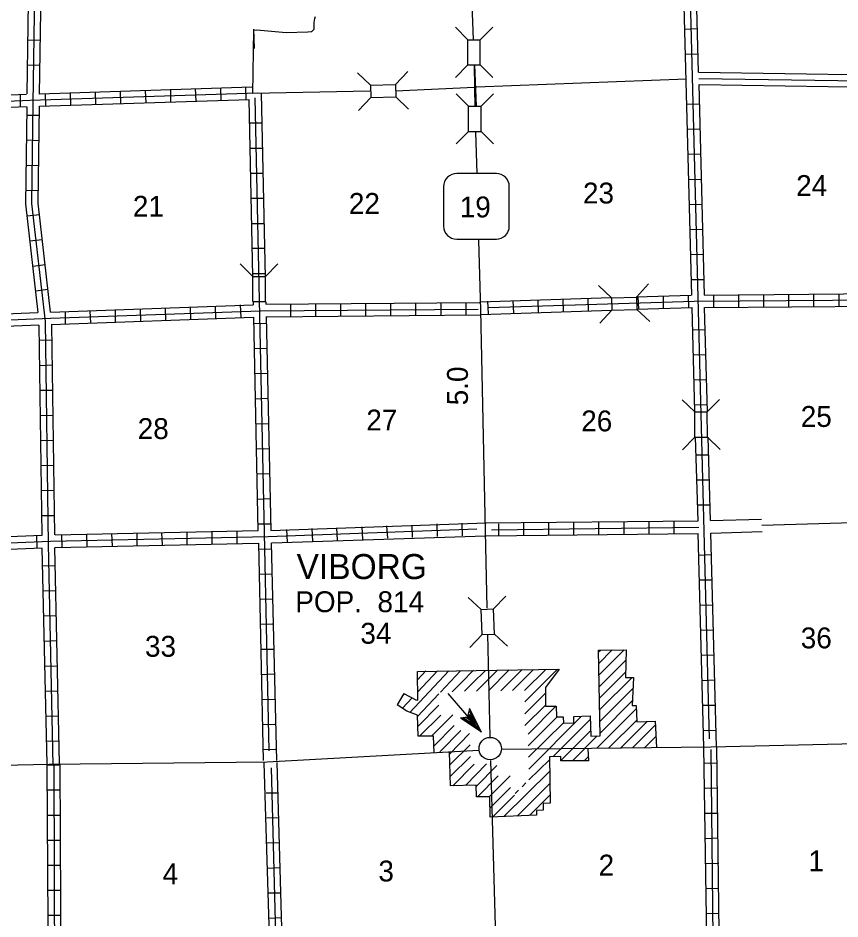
# Model space of a CAD drawing. Extents: x 1905634 to 2442717, y 15621036 to 16013782.
# Drawn here: x 2140820 to 2160508, y 15683367 to 15704936 of the extents above; entities that cross this region are included whole.
import ezdxf

# ---------------------------------------------------------------- set-up
doc = ezdxf.new("R2010")
doc.units = 0
for name, color, linetype in [('L10', 7, 'Continuous'), ('L11', 7, 'Continuous'), ('L13', 7, 'Continuous'), ('L14', 7, 'Continuous'), ('L16', 7, 'Continuous'), ('L18', 7, 'Continuous'), ('L28', 7, 'Continuous'), ('L3', 7, 'Continuous'), ('L4', 7, 'Continuous'), ('L8', 7, 'Continuous')]:
    doc.layers.add(name, color=color, linetype=linetype)

msp = doc.modelspace()

# ---------------------------------------------------------------- linework, layer by layer
at = {"layer": 'L10'}
for points in [[(2157119, 15703637), (2161257, 15703577)], [(2157135, 15703342), (2161258, 15703277)]]:
    msp.add_lwpolyline(points, dxfattribs=at)
at = {"layer": 'L11'}
for points in [[(2157405, 15692905), (2158628, 15692942)], [(2157413, 15692605), (2158642, 15692642)]]:
    msp.add_lwpolyline(points, dxfattribs=at)
at = {"layer": 'L13'}
for points in [[(2146485, 15704208), (2146469, 15704667)], [(2156828, 15703474), (2151802, 15703284)], [(2158635, 15692792), (2162451, 15692908)]]:
    msp.add_lwpolyline(points, dxfattribs=at)
at = {"layer": 'L16'}
for p, q in [((2154723, 15689804), (2155385, 15689811)), ((2154763, 15687751), (2154723, 15689804)), ((2155385, 15689812), (2155369, 15689152)), ((2150388, 15689293), (2151793, 15689315)), ((2150399, 15688608), (2150388, 15689293)), ((2151793, 15689315), (2153784, 15689348)), ((2153784, 15689348), (2153455, 15688906)), ((2155369, 15689152), (2155559, 15689148)), ((2155559, 15689148), (2155529, 15688476)), ((2150058, 15688763), (2149900, 15688495)), ((2150058, 15688763), (2150346, 15688614)), ((2153455, 15688906), (2153458, 15688463)), ((2150346, 15688614), (2150399, 15688608)), ((2150136, 15688341), (2149900, 15688495)), ((2150391, 15688244), (2150136, 15688341)), ((2153458, 15688463), (2153709, 15688463)), ((2153709, 15688463), (2153718, 15688204)), ((2155529, 15688476), (2155624, 15688479)), ((2155624, 15688479), (2155641, 15688088)), ((2150406, 15687740), (2150391, 15688244)), ((2153718, 15688204), (2153874, 15688205)), ((2153874, 15688205), (2153883, 15688056)), ((2154130, 15688218), (2154521, 15688227)), ((2154137, 15688062), (2154130, 15688218)), ((2154521, 15688227), (2154537, 15687743)), ((2155641, 15688090), (2156085, 15688101)), ((2156085, 15688101), (2156115, 15687476)), ((2153883, 15688056), (2154137, 15688062)), ((2150775, 15687747), (2150406, 15687740)), ((2150784, 15687348), (2150775, 15687747)), ((2154537, 15687743), (2154763, 15687751)), ((2154471, 15687448), (2154482, 15687157)), ((2151182, 15686556), (2151153, 15687368)), ((2153824, 15687255), (2153548, 15687245)), ((2153548, 15687245), (2153568, 15686138)), ((2153825, 15687152), (2153824, 15687255)), ((2154482, 15687157), (2153825, 15687152)), ((2151794, 15686571), (2151182, 15686556)), ((2151798, 15686293), (2151794, 15686571)), ((2152119, 15686293), (2151798, 15686293)), ((2152132, 15685805), (2152119, 15686293)), ((2153568, 15686138), (2153398, 15686135)), ((2153398, 15686135), (2153400, 15685975)), ((2153400, 15685975), (2153236, 15685967)), ((2153236, 15685967), (2153238, 15685849)), ((2153238, 15685849), (2152132, 15685805))]:
    msp.add_line(p, q, dxfattribs=at)
for points in [[(2154724, 15689760), (2154769, 15689805)], [(2154729, 15689482), (2155054, 15689807)], [(2154735, 15689205), (2155340, 15689810)], [(2154740, 15688928), (2155379, 15689566)], [(2150208, 15688313), (2151140, 15689305)], [(2150391, 15689092), (2150590, 15689304)], [(2150396, 15688805), (2150869, 15689308)], [(2150941, 15688801), (2151418, 15689309)], [(2151455, 15689046), (2151720, 15689314)], [(2151707, 15689011), (2152014, 15689319)], [(2151712, 15689306), (2151727, 15689321)], [(2151803, 15688822), (2152304, 15689324)], [(2152088, 15688827), (2152585, 15689328)], [(2152382, 15688831), (2152884, 15689333)], [(2152666, 15688836), (2153168, 15689338)], [(2152948, 15688834), (2153462, 15689342)], [(2152957, 15688562), (2153742, 15689347)], [(2154746, 15688650), (2155372, 15689276)], [(2151218, 15688806), (2151466, 15689053)], [(2151517, 15688821), (2151718, 15689019)], [(2154751, 15688373), (2155527, 15689148)], [(2150018, 15688695), (2150074, 15688755)], [(2150392, 15688216), (2150897, 15688754)], [(2152959, 15688279), (2153456, 15688775)], [(2154757, 15688095), (2155547, 15688886)], [(2150027, 15688412), (2150259, 15688659)], [(2154762, 15687818), (2155534, 15688590)], [(2150399, 15687977), (2150901, 15688486)], [(2152961, 15687996), (2153458, 15688488)], [(2153039, 15687792), (2153709, 15688467)], [(2154686, 15687459), (2155628, 15688401)], [(2150436, 15687740), (2150946, 15688250)], [(2150727, 15687746), (2151236, 15688256)], [(2153043, 15687513), (2153735, 15688204)], [(2153053, 15686957), (2154318, 15688222)], [(2153639, 15687260), (2154524, 15688145)], [(2154973, 15687463), (2155640, 15688130)], [(2155260, 15687468), (2155889, 15688096)], [(2155408, 15688181), (2155429, 15688202)], [(2150780, 15687507), (2151269, 15688002)], [(2150923, 15687367), (2151425, 15687882)], [(2153048, 15687238), (2153882, 15688065)], [(2153825, 15687163), (2154533, 15687872)], [(2155408, 15687898), (2155431, 15687921)], [(2155548, 15687472), (2156089, 15688014)], [(2151155, 15687312), (2151638, 15687809)], [(2154099, 15687154), (2154693, 15687748)], [(2155831, 15687472), (2156102, 15687744)], [(2151164, 15687054), (2151647, 15687537)], [(2151174, 15686782), (2151657, 15687258)], [(2154384, 15687156), (2154478, 15687251)], [(2151233, 15686557), (2151746, 15687070)], [(2151537, 15686565), (2152040, 15687078)], [(2151794, 15686542), (2152287, 15687041)], [(2153058, 15686695), (2153549, 15687177)], [(2151824, 15686293), (2152324, 15686793)], [(2152103, 15686293), (2152605, 15686792)], [(2152457, 15685818), (2153554, 15686899)], [(2152777, 15685831), (2153559, 15686614)], [(2152892, 15686533), (2152987, 15686626)], [(2152126, 15686030), (2152613, 15686517)], [(2152730, 15686373), (2152806, 15686448)], [(2152189, 15685808), (2152710, 15686329)], [(2153071, 15685843), (2153564, 15686336)]]:
    msp.add_lwpolyline(points, dxfattribs=at)
msp.add_circle((2152131, 15687445), 269, dxfattribs=at)
at = {"layer": 'L18'}
for p, q in [((2151596, 15704413), (2151295, 15704714)), ((2151892, 15704413), (2152193, 15704714)), ((2151596, 15704413), (2151892, 15704413)), ((2151596, 15703817), (2151596, 15704413)), ((2151892, 15703817), (2151892, 15704413)), ((2149262, 15703331), (2148951, 15703621)), ((2149859, 15703347), (2150155, 15703658)), ((2151596, 15703817), (2151295, 15703516)), ((2151596, 15703817), (2151892, 15703817)), ((2151892, 15703817), (2152193, 15703516)), ((2149262, 15703331), (2149859, 15703347)), ((2149262, 15703331), (2149268, 15703030)), ((2149859, 15703347), (2149870, 15703046)), ((2149268, 15703030), (2148977, 15702724)), ((2149268, 15703030), (2149870, 15703046)), ((2149870, 15703046), (2150176, 15702756)), ((2151612, 15702824), (2151311, 15703125)), ((2151913, 15702824), (2152209, 15703125)), ((2151612, 15702824), (2151913, 15702824)), ((2151612, 15702222), (2151612, 15702824)), ((2151913, 15702222), (2151913, 15702824)), ((2151612, 15702222), (2151311, 15701921)), ((2151612, 15702222), (2151913, 15702222)), ((2151913, 15702222), (2152209, 15701921)), ((2146443, 15698748), (2146142, 15699049)), ((2146744, 15698748), (2147045, 15699049)), ((2146443, 15698748), (2146744, 15698748)), ((2146443, 15698146), (2146443, 15698748)), ((2146744, 15698146), (2146744, 15698748)), ((2155033, 15698241), (2154727, 15698531)), ((2155635, 15698257), (2155920, 15698574)), ((2155033, 15698241), (2155635, 15698257)), ((2155033, 15698241), (2155044, 15697940)), ((2155635, 15698257), (2155646, 15697956)), ((2146443, 15698146), (2146744, 15698146)), ((2155044, 15697940), (2154753, 15697629)), ((2155044, 15697940), (2155646, 15697956)), ((2155646, 15697956), (2155952, 15697671)), ((2157029, 15695506), (2156728, 15695796)), ((2157325, 15695506), (2157626, 15695807)), ((2157029, 15695506), (2157325, 15695506)), ((2157034, 15694904), (2157029, 15695506)), ((2157335, 15694904), (2157325, 15695506)), ((2157034, 15694904), (2156733, 15694598)), ((2157034, 15694904), (2157335, 15694904)), ((2157335, 15694904), (2157636, 15694608)), ((2152209, 15690791), (2152504, 15691097)), ((2151913, 15690780), (2151601, 15691065)), ((2151913, 15690780), (2152209, 15690791)), ((2151934, 15690178), (2151913, 15690780)), ((2152235, 15690189), (2152209, 15690791)), ((2151934, 15690178), (2151644, 15689867)), ((2151934, 15690178), (2152235, 15690189)), ((2152235, 15690189), (2152546, 15689899))]:
    msp.add_line(p, q, dxfattribs=at)
at = {"layer": 'L28'}
for p, q in [((2151918, 15687839), (2151126, 15688763)), ((2151633, 15688404), (2151586, 15688204)), ((2151918, 15687839), (2151633, 15688404)), ((2151813, 15687924), (2151644, 15688346)), ((2151892, 15687882), (2151670, 15688304)), ((2151417, 15688183), (2151586, 15688204)), ((2151918, 15687839), (2151417, 15688183)), ((2151844, 15687897), (2151443, 15688156)), ((2151813, 15687929), (2151475, 15688183)), ((2151760, 15688008), (2151475, 15688183)), ((2151744, 15688066), (2151527, 15688198)), ((2151644, 15688130), (2151543, 15688188)), ((2151659, 15688146), (2151559, 15688183)), ((2151744, 15688072), (2151612, 15688241)), ((2151702, 15688124), (2151612, 15688204)), ((2151617, 15688172), (2151612, 15688204)), ((2151733, 15688029), (2151628, 15688156)), ((2151686, 15688098), (2151628, 15688156)), ((2151776, 15687982), (2151633, 15688262))]:
    msp.add_line(p, q, dxfattribs=at)
at = {"layer": 'L3'}
for p, q in [((2151814, 15701214), (2151786, 15702206)), ((2152277, 15701214), (2151327, 15701214)), ((2151010, 15700897), (2151010, 15699957)), ((2152583, 15699957), (2152583, 15700897)), ((2151327, 15699640), (2152277, 15699640))]:
    msp.add_line(p, q, dxfattribs=at)
for points in [[(2151733, 15704413), (2151575, 15708479), (2151427, 15713854), (2151285, 15719050)], [(2151770, 15702808), (2151760, 15703257), (2151754, 15703817), (2151791, 15702824), (2151754, 15703822)], [(2151902, 15697940), (2151860, 15699614)], [(2152061, 15690807), (2152018, 15692655), (2151902, 15697940)], [(2152129, 15687728), (2152077, 15690189)], [(2152409, 15676804), (2152288, 15682058), (2152145, 15687163)]]:
    msp.add_lwpolyline(points, dxfattribs=at)
for centre, start, end in [((2151328, 15700900), 90.0011, 180.0011), ((2152273, 15700900), 0.0011, 90.0011), ((2151328, 15699955), 180.0011, 270.0011), ((2152273, 15699955), 270.0011, 0.0011)]:
    msp.add_arc(centre, 315, start, end, dxfattribs=at)
at = {"layer": 'L4'}
for points in [[(2146466, 15704644), (2146540, 15704655), (2147243, 15704588), (2147764, 15704604), (2147838, 15704611), (2147855, 15704616), (2147900, 15704654), (2147911, 15704671), (2147917, 15704693), (2147917, 15704832), (2147917, 15704832), (2147932, 15704927), (2147948, 15704975)], [(2146443, 15703130), (2146466, 15704644)], [(2149247, 15703183), (2146443, 15703130)], [(2151754, 15703273), (2149859, 15703188)], [(2152409, 15687433), (2157420, 15687491), (2162642, 15687607), (2166976, 15687755)], [(2131005, 15686720), (2136285, 15686958), (2141570, 15687074), (2146791, 15687132), (2151855, 15687406)]]:
    msp.add_lwpolyline(points, dxfattribs=at)
at = {"layer": 'L8'}
for p, q in [((2156791, 15704672), (2157092, 15704683)), ((2141063, 15704413), (2141358, 15704408)), ((2156813, 15704070), (2157108, 15704081)), ((2141052, 15703817), (2141353, 15703806)), ((2143286, 15702888), (2143275, 15703188)), ((2143887, 15702909), (2143877, 15703204)), ((2144484, 15702930), (2144479, 15703231)), ((2145086, 15702946), (2145075, 15703247)), ((2145688, 15702967), (2145677, 15703262)), ((2146285, 15702988), (2146279, 15703289)), ((2140883, 15702808), (2140878, 15703104)), ((2141485, 15702829), (2141480, 15703125)), ((2142087, 15702845), (2142076, 15703146)), ((2142684, 15702866), (2142678, 15703162)), ((2156844, 15702872), (2157145, 15702882)), ((2141036, 15702613), (2141337, 15702608)), ((2146369, 15702423), (2146670, 15702423)), ((2156860, 15702275), (2157161, 15702280)), ((2141026, 15702016), (2141327, 15702006)), ((2146380, 15701821), (2146675, 15701821)), ((2156876, 15701673), (2157177, 15701684)), ((2141021, 15701414), (2141321, 15701404)), ((2146395, 15701224), (2146696, 15701224)), ((2156892, 15701071), (2157193, 15701082)), ((2141010, 15700812), (2141311, 15700807)), ((2146401, 15700622), (2146702, 15700622)), ((2156902, 15700474), (2157203, 15700480)), ((2141036, 15700200), (2141337, 15700232)), ((2146417, 15700020), (2146717, 15700020)), ((2156918, 15699873), (2157219, 15699883)), ((2141105, 15699598), (2141401, 15699630)), ((2146427, 15699424), (2146728, 15699424)), ((2156934, 15699271), (2157235, 15699281)), ((2141179, 15698996), (2141469, 15699038)), ((2146443, 15698822), (2146744, 15698822)), ((2156950, 15698674), (2157251, 15698679)), ((2141242, 15698405), (2141543, 15698442)), ((2153888, 15697914), (2153877, 15698215)), ((2154484, 15697930), (2154479, 15698230)), ((2155688, 15697966), (2155677, 15698262)), ((2156285, 15697982), (2156279, 15698283)), ((2156886, 15698003), (2156876, 15698299)), ((2157483, 15698003), (2157483, 15698304)), ((2158085, 15698014), (2158085, 15698315)), ((2158687, 15698025), (2158687, 15698320)), ((2159284, 15698025), (2159284, 15698320)), ((2159885, 15698030), (2159885, 15698331)), ((2160487, 15698030), (2160487, 15698331)), ((2144363, 15697697), (2144352, 15697998)), ((2144959, 15697724), (2144954, 15698025)), ((2145561, 15697739), (2145551, 15698040)), ((2146163, 15697766), (2146153, 15698067)), ((2147351, 15697787), (2147351, 15698088)), ((2147953, 15697787), (2147953, 15698088)), ((2148555, 15697787), (2148555, 15698088)), ((2149152, 15697798), (2149152, 15698098)), ((2149753, 15697798), (2149753, 15698098)), ((2150350, 15697808), (2150350, 15698104)), ((2150952, 15697808), (2150952, 15698104)), ((2151554, 15697813), (2151554, 15698114)), ((2152092, 15697856), (2152077, 15698157)), ((2152694, 15697871), (2152678, 15698172)), ((2153286, 15697887), (2153275, 15698188)), ((2141960, 15697613), (2141955, 15697914)), ((2142562, 15697629), (2142552, 15697930)), ((2143159, 15697655), (2143154, 15697956)), ((2143761, 15697671), (2143750, 15697972)), ((2146469, 15697623), (2146770, 15697629)), ((2156987, 15697470), (2157288, 15697481)), ((2141337, 15697222), (2141638, 15697233)), ((2146480, 15697021), (2146776, 15697032)), ((2157003, 15696874), (2157304, 15696879)), ((2141343, 15696620), (2141644, 15696631)), ((2146496, 15696425), (2146791, 15696430)), ((2157008, 15696272), (2157309, 15696282)), ((2141353, 15696023), (2141654, 15696029)), ((2146501, 15695823), (2146802, 15695833)), ((2157029, 15695675), (2157325, 15695680)), ((2141358, 15695422), (2141659, 15695432)), ((2146517, 15695221), (2146818, 15695231)), ((2141369, 15694825), (2141670, 15694830)), ((2146538, 15694624), (2146828, 15694629)), ((2157061, 15694482), (2157362, 15694482)), ((2141380, 15694223), (2141675, 15694233)), ((2146543, 15694022), (2146844, 15694033)), ((2157077, 15693880), (2157378, 15693880)), ((2141385, 15693621), (2141686, 15693632)), ((2146559, 15693420), (2146860, 15693431)), ((2157092, 15693283), (2157393, 15693283)), ((2141395, 15693024), (2141696, 15693030)), ((2146570, 15692824), (2146871, 15692829)), ((2150867, 15692523), (2150862, 15692824)), ((2151469, 15692539), (2151459, 15692840)), ((2152325, 15692829), (2152325, 15692533)), ((2152927, 15692840), (2152927, 15692539)), ((2153528, 15692850), (2153528, 15692549)), ((2154125, 15692855), (2154125, 15692554)), ((2154727, 15692866), (2154727, 15692565)), ((2155329, 15692871), (2155329, 15692570)), ((2155926, 15692882), (2155926, 15692581)), ((2156527, 15692887), (2156527, 15692591)), ((2143676, 15692306), (2143671, 15692607)), ((2144278, 15692322), (2144268, 15692623)), ((2144875, 15692333), (2144870, 15692628)), ((2145471, 15692348), (2145471, 15692649)), ((2146068, 15692354), (2146068, 15692655)), ((2147277, 15692391), (2147261, 15692692)), ((2147879, 15692412), (2147863, 15692713)), ((2148476, 15692433), (2148460, 15692729)), ((2149078, 15692454), (2149062, 15692755)), ((2149679, 15692480), (2149658, 15692781)), ((2150271, 15692496), (2150260, 15692797)), ((2141279, 15692248), (2141269, 15692549)), ((2141876, 15692275), (2141871, 15692570)), ((2142478, 15692280), (2142467, 15692581)), ((2143080, 15692296), (2143069, 15692597)), ((2146586, 15692222), (2146886, 15692232)), ((2157119, 15692079), (2157420, 15692090)), ((2141411, 15691820), (2141712, 15691831)), ((2146596, 15691625), (2146892, 15691630)), ((2157135, 15691483), (2157436, 15691488)), ((2141427, 15691224), (2141728, 15691229)), ((2146612, 15691023), (2146913, 15691028)), ((2157150, 15690881), (2157451, 15690891)), ((2141438, 15690622), (2141733, 15690632)), ((2146617, 15690421), (2146918, 15690432)), ((2157166, 15690279), (2157467, 15690289)), ((2141453, 15690020), (2141754, 15690031)), ((2146638, 15689825), (2146934, 15689830)), ((2157187, 15689682), (2157483, 15689687)), ((2141459, 15689423), (2141760, 15689429)), ((2146644, 15689223), (2146945, 15689233)), ((2157203, 15689080), (2157504, 15689091)), ((2141480, 15688821), (2141776, 15688832)), ((2146659, 15688621), (2146960, 15688631)), ((2157219, 15688483), (2157520, 15688489)), ((2141485, 15688225), (2141786, 15688230)), ((2146670, 15688024), (2146971, 15688029)), ((2157224, 15687882), (2157525, 15687887)), ((2141501, 15687623), (2141802, 15687633)), ((2146686, 15687422), (2146987, 15687433)), ((2141527, 15687058), (2141828, 15687058)), ((2157568, 15687100), (2157267, 15687090)), ((2141527, 15686456), (2141828, 15686456)), ((2146760, 15686387), (2147061, 15686387)), ((2157578, 15686498), (2157277, 15686488)), ((2141527, 15685854), (2141828, 15685854)), ((2146776, 15685791), (2147077, 15685796)), ((2157583, 15685896), (2157288, 15685891)), ((2157594, 15685300), (2157293, 15685289)), ((2141538, 15685257), (2141834, 15685257)), ((2146791, 15685189), (2147092, 15685199)), ((2141538, 15684655), (2141834, 15684655)), ((2157605, 15684698), (2157304, 15684687)), ((2146802, 15684587), (2147103, 15684597)), ((2141538, 15684054), (2141834, 15684054)), ((2146818, 15683990), (2147119, 15683995)), ((2157605, 15684096), (2157304, 15684090)), ((2141538, 15683457), (2141834, 15683457)), ((2146834, 15683388), (2147135, 15683399)), ((2157610, 15683499), (2157309, 15683489))]:
    msp.add_line(p, q, dxfattribs=at)
for points in [[(2157383, 15687681), (2156575, 15719071)], [(2141659, 15687047), (2141554, 15692338), (2141480, 15697671), (2141153, 15700496), (2141184, 15702888), (2141263, 15708220), (2141110, 15713405)], [(2156960, 15698304), (2156691, 15708548)], [(2157119, 15703637), (2156992, 15708537)], [(2141036, 15703125), (2141110, 15708062)], [(2141337, 15703115), (2141411, 15708083)], [(2157129, 15703489), (2162129, 15703415)], [(2141337, 15703125), (2146417, 15703289)], [(2157261, 15698304), (2157135, 15703342)], [(2109093, 15702264), (2114389, 15702307), (2119869, 15702375), (2125197, 15702597), (2130603, 15702597), (2135894, 15702750), (2141110, 15702967), (2146554, 15703146)], [(2136047, 15702909), (2141026, 15703115)], [(2141337, 15702824), (2146353, 15702988)], [(2146443, 15698748), (2146353, 15702988)], [(2146834, 15687396), (2146501, 15703025)], [(2146744, 15698732), (2146654, 15703130)], [(2136052, 15702608), (2141021, 15702814)], [(2141300, 15697887), (2141005, 15700490), (2141036, 15702808)], [(2141601, 15697898), (2141300, 15700506), (2141337, 15702824)], [(2152087, 15698003), (2157018, 15698157), (2161427, 15698188), (2162642, 15698230), (2163961, 15698521), (2167050, 15698563), (2172161, 15698563), (2178011, 15698780), (2183486, 15698996), (2188925, 15699191)], [(2151892, 15698141), (2155028, 15698246)], [(2155625, 15698262), (2156945, 15698304)], [(2157261, 15698304), (2161427, 15698341), (2162293, 15698373)], [(2141601, 15697898), (2146454, 15698072)], [(2146459, 15698072), (2146459, 15698141)], [(2146754, 15698083), (2151871, 15698125)], [(2146760, 15698083), (2146760, 15698141)], [(2155646, 15697966), (2156971, 15698003)], [(2157034, 15695522), (2156971, 15698003)], [(2157267, 15698003), (2161427, 15698040), (2162309, 15698072)], [(2157335, 15695506), (2157267, 15698003)], [(2109568, 15696937), (2114938, 15697048), (2120054, 15697079), (2125376, 15697233), (2130820, 15697338), (2135968, 15697523), (2141596, 15697750), (2146628, 15697930), (2151844, 15697966)], [(2136142, 15697681), (2141295, 15697887)], [(2146886, 15692671), (2146770, 15697787)], [(2146786, 15697782), (2151892, 15697829)], [(2151902, 15697840), (2155033, 15697945)], [(2136142, 15697380), (2141321, 15697592)], [(2141401, 15692554), (2141327, 15697581)], [(2141617, 15697597), (2146459, 15697771)], [(2141702, 15692565), (2141628, 15697592)], [(2146575, 15692665), (2146469, 15697771)], [(2157108, 15692898), (2157050, 15694899)], [(2157405, 15692905), (2157351, 15694904)], [(2146876, 15692671), (2152034, 15692850)], [(2152029, 15692850), (2157108, 15692898)], [(2110086, 15691456), (2125603, 15691900), (2131047, 15692048), (2136263, 15692195), (2141596, 15692412), (2146813, 15692523), (2151813, 15692708)], [(2141712, 15692565), (2146570, 15692665)], [(2152161, 15692681), (2157129, 15692750)], [(2157552, 15687491), (2157413, 15692605)], [(2136242, 15692348), (2136253, 15692348), (2141395, 15692554)], [(2146902, 15692375), (2152018, 15692539)], [(2152034, 15692539), (2157108, 15692597)], [(2157251, 15687480), (2157108, 15692597)], [(2136237, 15692048), (2136269, 15692048), (2141401, 15692253)], [(2141517, 15687079), (2141401, 15692248)], [(2141813, 15687090), (2141702, 15692264)], [(2141712, 15692264), (2146575, 15692364)], [(2146702, 15687158), (2146586, 15692364)], [(2147018, 15687163), (2146892, 15692375)], [(2157325, 15682396), (2157251, 15687480)], [(2157626, 15682417), (2157562, 15687496)], [(2158127, 15655906), (2157810, 15661133), (2157737, 15666107), (2157594, 15671645), (2157420, 15687422)], [(2141512, 15687058), (2141543, 15682005)], [(2141675, 15687058), (2141696, 15681963)], [(2141818, 15687079), (2141844, 15682005)], [(2146871, 15682179), (2146712, 15687105)], [(2147175, 15682021), (2147029, 15687116)], [(2147705, 15655647), (2146892, 15686989)]]:
    msp.add_lwpolyline(points, dxfattribs=at)

# ---------------------------------------------------------------- texts
at = {"layer": 'L14'}
for s, p in [('24', (2159458, 15700675)), ('23', (2154352, 15700496)), ('21', (2143571, 15700179)), ('22', (2148745, 15700247)), ('25', (2159569, 15695147)), ('27', (2149162, 15695062)), ('26', (2154310, 15695041)), ('28', (2143687, 15694857)), ('34', (2149020, 15689957)), ('36', (2159569, 15689846)), ('33', (2143861, 15689645)), ('2', (2154727, 15684407)), ('1', (2159753, 15684508)), ('4', (2144283, 15684196)), ('3', (2149452, 15684265))]:
    msp.add_text(s, height=500, rotation=359.9999, dxfattribs=at).set_placement(p)
at = {"layer": 'L16'}
for s, height, p in [('VIBORG', 600, (2147493, 15691504)), ('POP.  814', 500, (2147461, 15690712))]:
    msp.add_text(s, height=height, rotation=359.9999, dxfattribs=at).set_placement(p)
at = {"layer": 'L28'}
msp.add_text('5.0', height=500, rotation=90.0001, dxfattribs=at).set_placement((2151596, 15695664))
at = {"layer": 'L3'}
msp.add_text('19', height=500, rotation=359.9999, dxfattribs=at).set_placement((2151401, 15700163))

doc.saveas('drawing.dxf')
